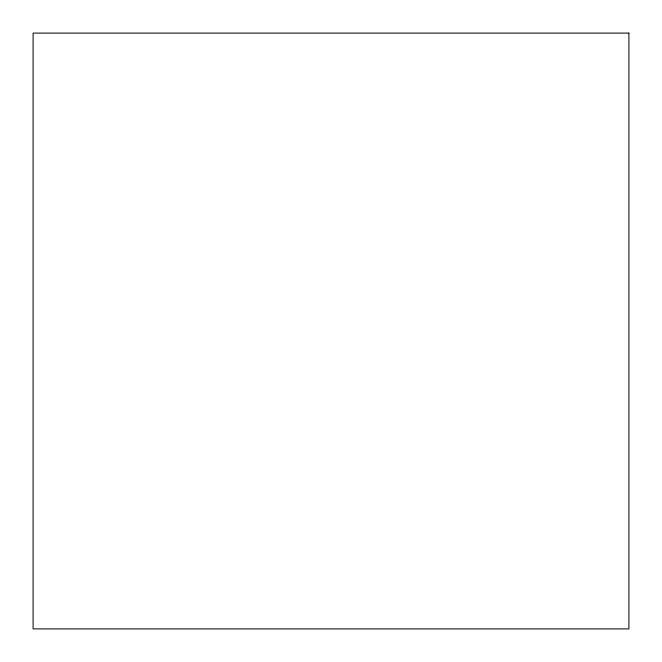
<?xml version="1.0" encoding="UTF-8"?>
<svg xmlns="http://www.w3.org/2000/svg" width="662" height="662" viewBox="0 0 662 662"><rect width="100%" height="100%" fill="white"/><g stroke="black" fill="none" stroke-linecap="round" stroke-linejoin="round"><path stroke-width="0.99" d="M628.9 33.1L33.1 33.1L33.1 628.9L628.9 628.9L628.9 33.1"/></g></svg>
